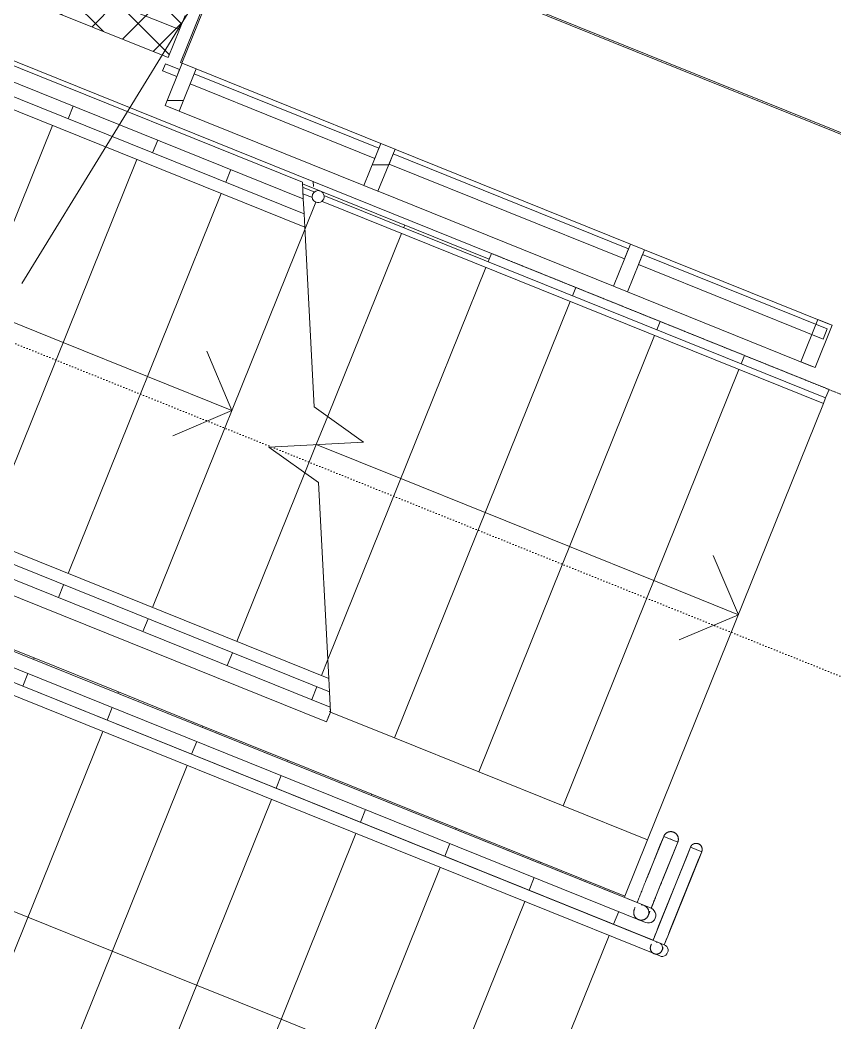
# Model space of a CAD drawing. Header units: millimetres. Extents: x -584918 to 2941280, y 3000189 to 4229862.
# Drawn here: x -464594 to -461908, y 3875491 to 3878796 of the extents above; entities that cross this region are included whole.
import ezdxf

# ---------------------------------------------------------------- set-up
doc = ezdxf.new("R2010")
doc.units = ezdxf.units.MM
doc.linetypes.add('ASVP_Линия разреза', pattern=[20, 0, -10, 0, -10])
doc.linetypes.add('ASVP_Штриховая_ш3 п1_5', pattern=[4.5, 3, -1.5])
for name, color, linetype, lineweight in [('Аннотация', 7, 'Continuous', 0), ('Витраж', 7, 'Continuous', 0), ('Лестницы', 7, 'Continuous', 0), ('Линии разделители', 7, 'ASVP_Штриховая_ш3 п1_5', 0), ('Обобщенные модели', 7, 'Continuous', 0), ('Ограждение', 7, 'Continuous', 0), ('Панели витража', 7, 'Continuous', 0), ('Разрезы', 7, 'Continuous', 0), ('Стены наружные', 7, 'Continuous', 0), ('Стены отделка', 7, 'Continuous', 0), ('Стены перегородки', 7, 'Continuous', 0), ('Стены штриховка', 7, 'Continuous', 0), ('Стрелки вверх', 7, 'Continuous', 0), ('экспертиза условные обозначения', 1, 'Continuous', 0)]:
    doc.layers.add(name, color=color, linetype=linetype, lineweight=lineweight)
pattern_1 = [(45, (-445536.98, 3844560.27), (-70.71068, 70.71068), []), (135, (-445536.98, 3844560.27), (-70.71068, -70.71068), [])]

# ---------------------------------------------------------------- blocks, each defined once
blk = doc.blocks.new('Тип верхнего поручня - Верхний поручень_Внутренний_-6848372-АР Этаж 02')
at = {"layer": 'Ограждение'}
for p, q in [((-16939.9, 31293.4), (-20357.8, 32670.8)), ((-20376.5, 32624.4), (-16958.6, 31247)), ((-16898.2, 31530.5), (-16909.6, 31502.2)), ((-16909.6, 31502.2), (-16948.9, 31404.8)), ((-16877.2, 31522), (-16872.9, 31520.3)), ((-16863.3, 31483.5), (-16851.9, 31511.8)), ((-16902.5, 31386.1), (-16863.3, 31483.5))]:
    blk.add_line(p, q, dxfattribs=at)
at = {"layer": 'Ограждение', "flags": 128}
for points in [[(-16986.3, 31312.1), (-16985.2, 31314.7), (-16984, 31317.6), (-16982.7, 31320.8), (-16981.4, 31324), (-16980.1, 31327.4), (-16978.6, 31330.9), (-16977.2, 31334.6), (-16975.7, 31338.3), (-16974.1, 31342.2), (-16972.5, 31346.1), (-16970.9, 31350.2), (-16969.2, 31354.3), (-16967.5, 31358.5), (-16965.8, 31362.8), (-16964.1, 31367.2), (-16962.3, 31371.6), (-16960.5, 31376), (-16958.7, 31380.6), (-16956.8, 31385.1), (-16955, 31389.7), (-16953.1, 31394.3), (-16951.2, 31398.9), (-16949.4, 31403.6), (-16948.9, 31404.8)], [(-16902.5, 31386.1), (-16904.4, 31381.5), (-16906.2, 31376.9), (-16908.1, 31372.2), (-16909.9, 31367.7), (-16911.8, 31363.1), (-16913.6, 31358.6), (-16915.4, 31354.1), (-16917.2, 31349.7), (-16919, 31345.3), (-16920.7, 31341), (-16922.4, 31336.7), (-16924.1, 31332.6), (-16925.7, 31328.5), (-16927.3, 31324.5), (-16928.9, 31320.7), (-16930.4, 31316.9), (-16931.9, 31313.2), (-16933.3, 31309.7), (-16934.7, 31306.2), (-16936, 31303), (-16937.3, 31299.8), (-16938.5, 31296.8), (-16939.7, 31293.9)], [(-16949.2, 31270.2), (-16949.6, 31269.3), (-16950, 31268.4), (-16950.5, 31267.5), (-16951, 31266.6), (-16951.5, 31265.8), (-16952.1, 31264.9), (-16952.7, 31264.1), (-16953.3, 31263.4), (-16954, 31262.6), (-16954.7, 31261.9), (-16955.4, 31261.2), (-16956.2, 31260.5), (-16956.9, 31259.9), (-16957.7, 31259.3), (-16958.5, 31258.7), (-16959.4, 31258.2), (-16960.3, 31257.7), (-16961.1, 31257.2), (-16962, 31256.8), (-16963, 31256.4), (-16963.9, 31256), (-16964.8, 31255.7), (-16965.8, 31255.4), (-16966.8, 31255.2), (-16967.7, 31255), (-16968.7, 31254.8), (-16969.7, 31254.7), (-16970.7, 31254.6), (-16971.7, 31254.5), (-16972.7, 31254.5), (-16973.7, 31254.6), (-16974.7, 31254.6), (-16975.7, 31254.7), (-16976.7, 31254.9), (-16977.7, 31255.1), (-16978.7, 31255.3), (-16979.6, 31255.6), (-16980.6, 31255.9), (-16981.5, 31256.2), (-16982.4, 31256.6), (-16983.3, 31257), (-16984.2, 31257.5), (-16985.1, 31258), (-16985.9, 31258.5), (-16986.8, 31259.1), (-16987.6, 31259.7), (-16988.4, 31260.3), (-16989.1, 31260.9), (-16989.9, 31261.6), (-16990.6, 31262.3), (-16991.2, 31263.1), (-16991.9, 31263.8), (-16992.5, 31264.6), (-16993.1, 31265.4), (-16993.6, 31266.3), (-16994.1, 31267.1), (-16994.6, 31268), (-16995, 31268.9), (-16995.5, 31269.8), (-16995.8, 31270.8), (-16996.2, 31271.7), (-16996.4, 31272.7), (-16996.7, 31273.6), (-16996.9, 31274.6), (-16997.1, 31275.6), (-16997.2, 31276.6), (-16997.3, 31277.6), (-16997.4, 31278.6), (-16997.4, 31279.6), (-16997.4, 31280.6), (-16997.3, 31281.6), (-16997.2, 31282.6), (-16997.1, 31283.5), (-16996.9, 31284.5), (-16996.7, 31285.5), (-16996.4, 31286.5), (-16996.1, 31287.4), (-16995.8, 31288.4), (-16995.6, 31288.9)], [(-16995.6, 31288.9), (-16995.6, 31289), (-16995.4, 31289.2), (-16995.3, 31289.7), (-16995, 31290.4), (-16994.7, 31291.2), (-16994.3, 31292.2), (-16993.8, 31293.4), (-16993.2, 31294.8), (-16992.6, 31296.3)], [(-16939.9, 31293.4), (-16934.2, 31290.2), (-16929.5, 31285.6), (-16926.2, 31280), (-16924.5, 31273.7), (-16924.4, 31267.2), (-16926, 31260.8), (-16929.2, 31255.2), (-16933.8, 31250.5), (-16939.4, 31247.2), (-16945.7, 31245.4), (-16952.2, 31245.4), (-16958.6, 31247)], [(-16943.7, 31283.9), (-16944.6, 31281.8), (-16945.3, 31279.8), (-16946, 31278.1), (-16946.7, 31276.5), (-16947.3, 31275.1), (-16947.8, 31273.8), (-16948.2, 31272.7), (-16948.5, 31271.9), (-16948.8, 31271.2), (-16949, 31270.7), (-16949.2, 31270.3), (-16949.2, 31270.2), (-16949.2, 31270.2)]]:
    blk.add_lwpolyline(points, dxfattribs=at)
at = {"layer": 'Ограждение'}
for start, end in [(338.0513, 90.7103), (74.6937, 78.0513), (58.0513, 61.4073), (293.0513, 338.0513), (14.7001, 18.0513)]:
    blk.add_arc((-16972.4, 31279.5), 25, start, end, dxfattribs=at)
blk = doc.blocks.new('Тип верхнего поручня - D50-2949473-АР Этаж 02')
at = {"layer": 'Ограждение', "flags": 128}
for points in [[(0, 25), (1, 25), (2, 24.9), (3, 24.8), (4, 24.7), (5, 24.5), (5.9, 24.3), (6.9, 24), (7.9, 23.7), (8.8, 23.4), (9.7, 23), (10.6, 22.6), (11.5, 22.2), (12.4, 21.7), (13.3, 21.2), (14.1, 20.6), (14.9, 20.1), (15.7, 19.4), (16.5, 18.8), (17.2, 18.1), (17.9, 17.4), (18.6, 16.7), (19.3, 15.9), (19.9, 15.1), (20.5, 14.3), (21, 13.5), (21.6, 12.7), (22, 11.8), (22.5, 10.9), (22.9, 10), (23.3, 9.1), (23.6, 8.1), (24, 7.2), (24.2, 6.2), (24.4, 5.2), (24.6, 4.2), (24.8, 3.3), (24.9, 2.3), (25, 1.3), (25, 0.3), (25, 0)], [(25, 0), (25, -1), (24.9, -2), (24.8, -3), (24.7, -4), (24.5, -5), (24.3, -5.9), (24, -6.9), (23.7, -7.9), (23.4, -8.8), (23, -9.7), (22.6, -10.6), (22.2, -11.5), (21.7, -12.4), (21.2, -13.3), (20.6, -14.1), (20.1, -14.9), (19.4, -15.7), (18.8, -16.5), (18.1, -17.2), (17.4, -17.9), (16.7, -18.6), (15.9, -19.3), (15.1, -19.9), (14.3, -20.5), (13.5, -21), (12.7, -21.6), (11.8, -22), (10.9, -22.5), (10, -22.9), (9.1, -23.3), (8.1, -23.6), (7.2, -24), (6.2, -24.2), (5.2, -24.4), (4.2, -24.6), (3.3, -24.8), (2.3, -24.9), (1.3, -25), (0.3, -25), (0, -25)]]:
    blk.add_lwpolyline(points, dxfattribs=at)
blk = doc.blocks.new('Тип верхнего поручня - Верхний поручень_Внутренний_-V18-АР Этаж 02')
at = {"layer": 'Ограждение'}
for p, q in [((-16986.3, 31312.1), (-20347.5, 32666.6)), ((-16958.6, 31247), (-20366.2, 32620.2)), ((-16898.2, 31530.5), (-16958.2, 31381.6)), ((-16851.9, 31511.8), (-16898.2, 31530.5)), ((-16851.9, 31511.8), (-16911.8, 31362.9)), ((-16911.8, 31362.9), (-16940.2, 31292.5))]:
    blk.add_line(p, q, dxfattribs=at)
blk = doc.blocks.new('Тип перил - Перила_Внутренний_-6848386-АР Этаж 02')
at = {"layer": 'Ограждение'}
for p, q in [((-16896.5, 31173.5), (-20401.1, 32585.8)), ((-20416, 32548.7), (-16911.5, 31136.4)), ((-16821.5, 31466.7), (-16915, 31234.8)), ((-16810.1, 31495), (-16821.5, 31466.7)), ((-16793.7, 31488.4), (-16789.4, 31486.6)), ((-16784.4, 31451.7), (-16773, 31480)), ((-16877.9, 31219.9), (-16784.4, 31451.7))]:
    blk.add_line(p, q, dxfattribs=at)
at = {"layer": 'Ограждение', "flags": 128}
for points in [[(-16933.2, 31189.6), (-16932.4, 31191.5), (-16931.6, 31193.4), (-16930.8, 31195.5), (-16930, 31197.6), (-16929.1, 31199.7), (-16928.2, 31201.9), (-16927.3, 31204.2), (-16926.4, 31206.5), (-16925.4, 31208.9), (-16924.4, 31211.3), (-16923.5, 31213.7), (-16922.5, 31216.2), (-16921.5, 31218.7), (-16920.4, 31221.2), (-16919.4, 31223.8), (-16918.4, 31226.3), (-16917.3, 31228.9), (-16916.3, 31231.5), (-16915.2, 31234.1), (-16915, 31234.8)], [(-16877.9, 31219.9), (-16878.9, 31217.3), (-16879.9, 31214.7), (-16881, 31212.1), (-16882, 31209.5), (-16883.1, 31207), (-16884.1, 31204.4), (-16885.1, 31201.9), (-16886.1, 31199.4), (-16887.1, 31197), (-16888, 31194.6), (-16889, 31192.2), (-16889.9, 31189.9), (-16890.9, 31187.6), (-16891.8, 31185.4), (-16892.6, 31183.2), (-16893.5, 31181.1), (-16894.3, 31179), (-16895.1, 31177), (-16895.9, 31175.1), (-16896.5, 31173.5)], [(-16904, 31154.9), (-16904.3, 31154.2), (-16904.7, 31153.5), (-16905.1, 31152.8), (-16905.5, 31152.1), (-16905.9, 31151.4), (-16906.3, 31150.7), (-16906.8, 31150.1), (-16907.3, 31149.5), (-16907.8, 31148.9), (-16908.4, 31148.3), (-16909, 31147.7), (-16909.6, 31147.2), (-16910.2, 31146.7), (-16910.8, 31146.2), (-16911.5, 31145.8), (-16912.2, 31145.3), (-16912.8, 31144.9), (-16913.6, 31144.6), (-16914.3, 31144.2), (-16915, 31143.9), (-16915.8, 31143.6), (-16916.5, 31143.3), (-16917.3, 31143.1), (-16918.1, 31142.9), (-16918.8, 31142.8), (-16919.6, 31142.6), (-16920.4, 31142.5), (-16921.2, 31142.5), (-16922, 31142.4), (-16922.8, 31142.4), (-16923.6, 31142.4), (-16924.4, 31142.5), (-16925.2, 31142.6), (-16926, 31142.7), (-16926.8, 31142.9), (-16927.6, 31143), (-16928.3, 31143.3), (-16929.1, 31143.5), (-16929.8, 31143.8), (-16930.6, 31144.1), (-16931.3, 31144.4), (-16932, 31144.8), (-16932.7, 31145.2), (-16933.4, 31145.6), (-16934.1, 31146), (-16934.7, 31146.5), (-16935.3, 31147), (-16935.9, 31147.5), (-16936.5, 31148.1), (-16937.1, 31148.7), (-16937.6, 31149.2), (-16938.1, 31149.9), (-16938.6, 31150.5), (-16939.1, 31151.1), (-16939.5, 31151.8), (-16939.9, 31152.5), (-16940.3, 31153.2), (-16940.7, 31153.9), (-16941, 31154.6), (-16941.3, 31155.4), (-16941.6, 31156.1), (-16941.8, 31156.9), (-16942, 31157.7), (-16942.2, 31158.5), (-16942.3, 31159.3), (-16942.4, 31160), (-16942.5, 31160.8), (-16942.6, 31161.6), (-16942.6, 31162.4), (-16942.6, 31163.2), (-16942.5, 31164), (-16942.4, 31164.8), (-16942.3, 31165.6), (-16942.2, 31166.4), (-16942, 31167.2), (-16941.8, 31168), (-16941.5, 31168.7), (-16941.3, 31169.5), (-16941.1, 31169.9)], [(-16941.1, 31169.9), (-16941.1, 31169.9), (-16941, 31170.1), (-16940.9, 31170.4), (-16940.8, 31170.7), (-16940.6, 31171.2), (-16940.4, 31171.7), (-16940.1, 31172.4), (-16939.8, 31173.2), (-16939.4, 31174), (-16939.1, 31175)], [(-16896.5, 31173.5), (-16892, 31170.9), (-16888.3, 31167.3), (-16885.6, 31162.8), (-16884.2, 31157.7), (-16884.2, 31152.5), (-16885.5, 31147.5), (-16888, 31142.9), (-16891.7, 31139.2), (-16896.2, 31136.5), (-16901.2, 31135.1), (-16906.4, 31135.1), (-16911.5, 31136.4)], [(-16900.4, 31163.9), (-16900.9, 31162.6), (-16901.4, 31161.4), (-16901.8, 31160.3), (-16902.2, 31159.3), (-16902.6, 31158.5), (-16902.9, 31157.7), (-16903.2, 31157), (-16903.4, 31156.4), (-16903.6, 31155.9), (-16903.8, 31155.5), (-16903.9, 31155.2), (-16904, 31155), (-16904, 31154.9), (-16904, 31154.9)]]:
    blk.add_lwpolyline(points, dxfattribs=at)
at = {"layer": 'Ограждение'}
for start, end in [(338.0513, 90.7103), (293.0513, 338.0513)]:
    blk.add_arc((-16922.6, 31162.4), 20, start, end, dxfattribs=at)
blk = doc.blocks.new('Тип перил - D40-138916-АР Этаж 02')
at = {"layer": 'Ограждение', "flags": 128}
for points in [[(0, 20), (0.8, 20), (1.6, 19.9), (2.4, 19.9), (3.2, 19.7), (4, 19.6), (4.8, 19.4), (5.5, 19.2), (6.3, 19), (7, 18.7), (7.8, 18.4), (8.5, 18.1), (9.2, 17.7), (9.9, 17.4), (10.6, 16.9), (11.3, 16.5), (11.9, 16), (12.6, 15.6), (13.2, 15), (13.8, 14.5), (14.3, 13.9), (14.9, 13.3), (15.4, 12.7), (15.9, 12.1), (16.4, 11.5), (16.8, 10.8), (17.2, 10.1), (17.6, 9.4), (18, 8.7), (18.3, 8), (18.6, 7.2), (18.9, 6.5), (19.2, 5.7), (19.4, 5), (19.6, 4.2), (19.7, 3.4), (19.8, 2.6), (19.9, 1.8), (20, 1), (20, 0.2), (20, 0)], [(20, 0), (20, -0.8), (19.9, -1.6), (19.9, -2.4), (19.7, -3.2), (19.6, -4), (19.4, -4.8), (19.2, -5.5), (19, -6.3), (18.7, -7), (18.4, -7.8), (18.1, -8.5), (17.7, -9.2), (17.4, -9.9), (16.9, -10.6), (16.5, -11.3), (16, -11.9), (15.6, -12.6), (15, -13.2), (14.5, -13.8), (13.9, -14.3), (13.3, -14.9), (12.7, -15.4), (12.1, -15.9), (11.5, -16.4), (10.8, -16.8), (10.1, -17.2), (9.4, -17.6), (8.7, -18), (8, -18.3), (7.2, -18.6), (6.5, -18.9), (5.7, -19.2), (5, -19.4), (4.2, -19.6), (3.4, -19.7), (2.6, -19.8), (1.8, -19.9), (1, -20), (0.2, -20), (0, -20)]]:
    blk.add_lwpolyline(points, dxfattribs=at)
blk = doc.blocks.new('Тип перил - Перила_Внутренний_-V19-АР Этаж 02')
at = {"layer": 'Ограждение'}
for p, q in [((-16933.6, 31188.4), (-20392.8, 32582.4)), ((-16911.5, 31136.4), (-20407.7, 32545.3)), ((-16810.1, 31495), (-16922.4, 31216.3)), ((-16773, 31480), (-16885.3, 31201.3)), ((-16773, 31480), (-16810.1, 31495)), ((-16922.4, 31216.3), (-16933.6, 31188.4)), ((-16885.3, 31201.3), (-16896.9, 31172.6))]:
    blk.add_line(p, q, dxfattribs=at)
blk = doc.blocks.new('Тип перил - Перила_Внутренний_-6848400-АР Этаж 02')
at = {"layer": 'Ограждение', "flags": 128}
for points in [[(-16933.2, 31189.6), (-16932.4, 31191.5), (-16931.6, 31193.4), (-16930.8, 31195.5), (-16930, 31197.6), (-16929.1, 31199.7), (-16928.2, 31201.9), (-16927.3, 31204.2), (-16926.4, 31206.5), (-16925.4, 31208.9), (-16924.4, 31211.3), (-16923.5, 31213.7), (-16922.5, 31216.2)], [(-16888, 31194.6), (-16889, 31192.2), (-16889.9, 31189.9), (-16890.9, 31187.6), (-16891.8, 31185.4)]]:
    blk.add_lwpolyline(points, dxfattribs=at)
blk = doc.blocks.new('Тип перил - Перила_Внутренний_-V20-АР Этаж 02')
at = {"layer": 'Ограждение'}
for p, q in [((-16922.4, 31216.3), (-16933.6, 31188.4)), ((-16888, 31194.7), (-16892.3, 31184.1))]:
    blk.add_line(p, q, dxfattribs=at)
blk = doc.blocks.new('Ограждение - Ограждение-6850438-АР Этаж 02')
at = {"layer": 'Ограждение'}
for p, q in [((-18048.8, 33653.9), (-18088.8, 33670.1)), ((-18056.3, 33635.4), (-18087.7, 33648.1)), ((-16372, 32956.7), (-18026.8, 33623.5)), ((-16364.5, 32975.2), (-18019.4, 33642.1)), ((-16364.5, 32975.2), (-16372, 32956.7))]:
    blk.add_line(p, q, dxfattribs=at)
blk = doc.blocks.new('Ограждение - 40-6241022-АР Этаж 02')
at = {"layer": 'Ограждение', "lineweight": 18}
for start, end in [(360, 180), (180, 360)]:
    blk.add_arc((0, 0), 20, start, end, dxfattribs=at)
blk = doc.blocks.new('Ограждение - Ограждение-6852665-АР Этаж 02')
at = {"rotation": 248.0513009164575}
blk.add_blockref('Ограждение - 40-6241022-АР Этаж 02', (-18037.8, 33638.7), dxfattribs=at)
blk = doc.blocks.new('Тип верхнего поручня - Верхний поручень_Внутренний_-V22-АР Этаж 02')
at = {"layer": 'Ограждение'}
for p, q in [((-20284.7, 34565.8), (-20301.5, 34524)), ((-20278.3, 34563.2), (-20295.1, 34521.4)), ((-20278.3, 34563.2), (-20295.1, 34521.4)), ((-20242.6, 34548.8), (-20247.8, 34535.8)), ((-20242.6, 34548.8), (-20247.8, 34535.8)), ((-20301.5, 34524), (-20295.1, 34521.4)), ((-20295.1, 34521.4), (-20259.4, 34507.1)), ((-20251.5, 34526.7), (-20259.4, 34507.1)), ((-20251.5, 34526.7), (-20259.4, 34507.1)), ((-20259.4, 34507.1), (-20253.6, 34504.7)), ((-20253.6, 34504.7), (-18086.8, 33631.5)), ((-19883.5, 34409.5), (-18089.7, 33686.6)), ((-18086.8, 33631.5), (-18089.7, 33686.6))]:
    blk.add_line(p, q, dxfattribs=at)
blk = doc.blocks.new('Тип перил - Перила_Внутренний_-V24-АР Этаж 02')
at = {"layer": 'Ограждение'}
for p, q in [((-20318.3, 34482.3), (-20333.3, 34445.2)), ((-20318.3, 34482.3), (-20301, 34475.3)), ((-20301, 34475.3), (-20315.9, 34438.2)), ((-20301, 34475.3), (-20315.9, 34438.2)), ((-20301, 34475.3), (-20283.1, 34468.1)), ((-20333.3, 34445.2), (-20315.9, 34438.2)), ((-20315.9, 34438.2), (-20298.1, 34431)), ((-20291.8, 34446.5), (-20298.1, 34431)), ((-20291.8, 34446.5), (-20298.1, 34431)), ((-20283.1, 34468.1), (-20289.9, 34451.2)), ((-20283.1, 34468.1), (-20289.9, 34451.2)), ((-20283.1, 34468.1), (-20280.2, 34466.9)), ((-20280.2, 34466.9), (-18084.2, 33582)), ((-20298.1, 34431), (-20295.2, 34429.8)), ((-20295.2, 34429.8), (-18081.8, 33537.9)), ((-18081.8, 33537.9), (-18084.2, 33582))]:
    blk.add_line(p, q, dxfattribs=at)
blk = doc.blocks.new('Ограждение - Ограждение-6853396-АР Этаж 02')
at = {"layer": 'Ограждение'}
for p, q in [((-18004.1, 31921.7), (-17996.6, 31940.2)), ((-18004.1, 31921.7), (-17996.6, 31940.2)), ((-18001.2, 31942.1), (-17996.6, 31940.2)), ((-18006.1, 31922.5), (-18004.1, 31921.7))]:
    blk.add_line(p, q, dxfattribs=at)
blk = doc.blocks.new('Тип верхнего поручня - Верхний поручень_Внутренний_-V26-АР Этаж 02')
at = {"layer": 'Ограждение'}
for p, q in [((-20585, 32999.5), (-20603.7, 32953.1)), ((-20585, 32999.5), (-20603.7, 32953.1)), ((-20591.4, 33002.1), (-20600.4, 32979.6)), ((-20591.4, 33002.1), (-20585, 32999.5)), ((-20585, 32999.5), (-20549.3, 32985.1)), ((-20549.3, 32985.1), (-20556.4, 32967.5)), ((-20549.3, 32985.1), (-20556.4, 32967.5)), ((-20549.3, 32985.1), (-20543.5, 32982.8)), ((-20600.7, 32978.9), (-20610.1, 32955.7)), ((-20610.1, 32955.7), (-20603.7, 32953.1)), ((-20603.7, 32953.1), (-20568, 32938.7)), ((-20560.1, 32958.4), (-20568, 32938.7)), ((-20560.1, 32958.4), (-20568, 32938.7)), ((-20556.6, 32967), (-20557.2, 32965.4)), ((-20556.6, 32967), (-20557.2, 32965.4)), ((-20543.5, 32982.8), (-17997.5, 31956.8)), ((-20568, 32938.7), (-20562.2, 32936.4)), ((-20562.2, 32936.4), (-18009.7, 31907.8)), ((-18009.7, 31907.8), (-17996.6, 31940.2)), ((-17996.6, 31940.2), (-17997.5, 31956.8))]:
    blk.add_line(p, q, dxfattribs=at)
blk = doc.blocks.new('Тип перил - Перила_Внутренний_-V27-АР Этаж 02')
at = {"layer": 'Ограждение'}
for p, q in [((-20559.6, 33080.9), (-20574.6, 33043.8)), ((-20559.6, 33080.9), (-20542.3, 33073.9)), ((-20542.3, 33073.9), (-20557.2, 33036.8)), ((-20542.3, 33073.9), (-20557.2, 33036.8)), ((-20542.3, 33073.9), (-20524.4, 33066.7)), ((-20524.4, 33066.7), (-20530.8, 33050.8)), ((-20524.4, 33066.7), (-20530.8, 33050.8)), ((-20524.4, 33066.7), (-20521.5, 33065.6)), ((-20521.5, 33065.6), (-18002.5, 32050.4)), ((-20574.6, 33043.8), (-20557.2, 33036.8)), ((-20557.2, 33036.8), (-20539.4, 33029.6)), ((-20533.1, 33045.2), (-20539.4, 33029.6)), ((-20533.1, 33045.2), (-20539.4, 33029.6)), ((-20539.4, 33029.6), (-20536.5, 33028.5)), ((-20536.5, 33028.5), (-18000.2, 32006.4)), ((-18000.2, 32006.4), (-18002.5, 32050.4))]:
    blk.add_line(p, q, dxfattribs=at)
blk = doc.blocks.new('Откос с зашивкой _верх_низ_ - Откос-7923133-АР Этаж 02')
at = {"layer": 'Обобщенные модели'}
for p, q in [((-1180, 300), (-1180, -300)), ((-1175, 300), (-1180, 300)), ((-1175, -300), (-1175, 300)), ((1180, 300), (1175, 300)), ((1175, 300), (1175, -300)), ((1180, -300), (1180, 300)), ((-1220, 55), (-1255, 55)), ((-1255, 55), (-1255, 50)), ((-1255, 50), (-1225, 50)), ((-1225, 50), (-1225, -300)), ((-1220, -295), (-1220, 55)), ((-1220, 55), (-1180, 55)), ((1180, 55), (1220, 55)), ((1255, 55), (1220, 55)), ((1220, 55), (1220, -295)), ((1225, -300), (1225, 50)), ((1225, 50), (1255, 50)), ((1255, 50), (1255, 55)), ((-1175, -295), (-1220, -295)), ((-1175, -300), (-1175, -295)), ((1175, -295), (-1175, -295)), ((1220, -295), (1175, -295)), ((1175, -295), (1175, -300)), ((-1225, -300), (-1175, -300)), ((-1180, -300), (-1175, -300)), ((-1175, -300), (1175, -300)), ((1175, -300), (-1175, -300)), ((1175, -300), (1180, -300)), ((1175, -300), (1225, -300))]:
    blk.add_line(p, q, dxfattribs=at)
blk = doc.blocks.new('Системная панель - Cтеклопакет Двухкамерный_36 мм-V95-АР Этаж 02')
at = {"layer": 'Панели витража', "lineweight": 18}
for p, q in [((418.3, 18), (-418.3, 18)), ((-418.3, 18), (-418.3, -18)), ((418.3, -18), (418.3, 18)), ((-418.3, -18), (418.3, -18))]:
    blk.add_line(p, q, dxfattribs=at)
blk = doc.blocks.new('Прямоугольный импост - 50х150_RAL 3009-6573670-АР Этаж 02')
at = {"layer": 'Витраж'}
for p, q in [((273.9, 31693.2), (1050, 31380.5)), ((993.9, 31241.4), (217.9, 31554.1))]:
    blk.add_line(p, q, dxfattribs=at)
blk = doc.blocks.new('Прямоугольный импост - 50х150_RAL 3009-V96-АР Этаж 02')
at = {"layer": 'Витраж', "lineweight": 18}
for p, q in [((-25, 35), (25, 35)), ((-25, -115), (-25, 35)), ((25, 35), (25, -115)), ((25, -115), (-25, -115))]:
    blk.add_line(p, q, dxfattribs=at)
blk = doc.blocks.new('Системная панель - Cтеклопакет Двухкамерный_36 мм-V97-АР Этаж 02')
at = {"layer": 'Панели витража', "lineweight": 18}
for p, q in [((328.3, 18), (-328.3, 18)), ((-328.3, 18), (-328.3, -18)), ((328.3, -18), (328.3, 18)), ((-328.3, -18), (328.3, -18))]:
    blk.add_line(p, q, dxfattribs=at)
blk = doc.blocks.new('Прямоугольный импост - 50х150_RAL 3009-V98-АР Этаж 02')
at = {"layer": 'Витраж'}
h = blk.add_hatch(dxfattribs=at)
h.set_pattern_fill('FP_18', color=256, style=0, pattern_type=2)
h.set_pattern_definition([(158.051, (-29192.1, -24663.5), (-284.821, -706.768), []), (158.051, (-29156.4, -24574.9), (-284.821, -706.768), []), (158.051, (-29120.9, -24486.8), (-284.821, -706.768), []), (158.051, (-29014.4, -24222.44), (-284.821, -706.768), [])])
h.paths.add_polyline_path([(-25, -115), (-25, 35), (25, 35), (25, -115), (-12.4, -115)])
at = {"layer": 'Витраж', "lineweight": 18}
for p, q in [((-25, 35), (25, 35)), ((-25, -115), (-25, 35)), ((25, 35), (25, -115)), ((25, -115), (-25, -115))]:
    blk.add_line(p, q, dxfattribs=at)
blk = doc.blocks.new('Прямоугольный импост - 50х150_RAL 3009-7836373-АР Этаж 02')
at = {"layer": 'Витраж'}
for p, q in [((-381.5, 31957.4), (227.6, 31711.9)), ((171.5, 31572.8), (-437.6, 31818.2))]:
    blk.add_line(p, q, dxfattribs=at)
blk = doc.blocks.new('Системная панель - Глухая панель_25 мм-V101-АР Этаж 02')
at = {"layer": 'Панели витража'}
h = blk.add_hatch(dxfattribs=at)
h.set_pattern_fill('FP_19', color=256, style=0, pattern_type=2)
h.set_pattern_definition([(336.949, (-29948.78, 24663.47), (58.73255, 138.0235), [])])
h.paths.add_polyline_path([(-25, 12.5), (-24.4, -12.5), (25, -12.5), (25, 12.5), (16.3, 12.5)])
at = {"layer": 'Панели витража', "lineweight": 18}
for p, q in [((25, 12.5), (-25, 12.5)), ((-25, 12.5), (-25, -12.5)), ((25, -12.5), (25, 12.5)), ((-25, -12.5), (25, -12.5))]:
    blk.add_line(p, q, dxfattribs=at)
blk = doc.blocks.new('Прямоугольный импост - 50х150_RAL 3009-V102-АР Этаж 02')
at = {"layer": 'Витраж'}
h = blk.add_hatch(dxfattribs=at)
h.set_pattern_fill('FP_20', color=256, style=0, pattern_type=2)
h.set_pattern_definition([(158.051, (-29898.8, -24663.5), (-284.821, -706.768), []), (158.051, (-29863.1, -24574.9), (-284.821, -706.768), []), (158.051, (-29827.6, -24486.8), (-284.821, -706.768), []), (158.051, (-29721.05, -24222.44), (-284.821, -706.768), [])])
h.paths.add_polyline_path([(-25, -115), (-25, 35), (25, 35), (25, -115), (-24, -115)])
at = {"layer": 'Витраж', "lineweight": 18}
for p, q in [((-25, 35), (25, 35)), ((-25, -115), (-25, 35)), ((25, 35), (25, -115)), ((25, -115), (-25, -115))]:
    blk.add_line(p, q, dxfattribs=at)
blk = doc.blocks.new('Прямоугольный импост - 50х150_RAL 3009-V103-АР Этаж 02')
at = {"layer": 'Витраж', "lineweight": 18}
for p, q in [((-25, 35), (25, 35)), ((-25, -115), (-25, 35)), ((25, 35), (25, -115)), ((25, -115), (-25, -115))]:
    blk.add_line(p, q, dxfattribs=at)

msp = doc.modelspace()

# ---------------------------------------------------------------- hatches: boundary and pattern name
at = {"layer": 'Стены наружные'}
h = msp.add_hatch(dxfattribs=at)
h.set_pattern_fill('FP_36', color=256, style=0, pattern_type=2)
h.set_pattern_definition(pattern_1)
h.paths.add_polyline_path([(-457947.521, 3876297.876), (-457928.832, 3876344.252), (-458670.847, 3876643.273), (-458689.536, 3876596.897), (-457961.71, 3876303.594)])
h.paths.add_polyline_path([(-459802.559, 3877045.428), (-459783.87, 3877091.804), (-461778.035, 3877895.423), (-461796.724, 3877849.047), (-459839.936, 3877060.491)])
h.paths.add_polyline_path([(-464069.146, 3878764.799), (-464050.457, 3878811.175), (-466090.998, 3879633.483), (-466109.687, 3879587.107), (-464070.783, 3878765.459)])
h.paths.add_polyline_path([(-467779.221, 3880259.904), (-467760.532, 3880306.28), (-468502.547, 3880605.301), (-468521.236, 3880558.925), (-467793.422, 3880265.627)])
h = msp.add_hatch(dxfattribs=at)
h.set_pattern_fill('FP_36', color=256, style=0, pattern_type=2)
h.set_pattern_definition(pattern_1)
h.paths.add_polyline_path([(-457984.898, 3876205.124), (-457947.521, 3876297.876), (-458689.536, 3876596.897), (-458726.914, 3876504.145), (-458007.325, 3876214.162)])
h.paths.add_polyline_path([(-459839.936, 3876952.677), (-459802.559, 3877045.428), (-461796.724, 3877849.047), (-461834.102, 3877756.296), (-459862.363, 3876961.714)])
h.paths.add_polyline_path([(-464106.523, 3878672.047), (-464069.146, 3878764.799), (-466109.687, 3879587.107), (-466147.065, 3879494.355), (-464336.685, 3878764.799)])
h.paths.add_polyline_path([(-467816.599, 3880167.152), (-467779.221, 3880259.904), (-468428.484, 3880521.548), (-468465.862, 3880428.796), (-467820.034, 3880168.537)])
at = {"layer": 'экспертиза условные обозначения', "lineweight": -3}
h = msp.add_hatch(dxfattribs=at)
h.set_pattern_fill('GRASS', color=3, scale=24)
h.set_pattern_definition([(90, (-445940.84, 3599179.46), (-431.0523, 431.0523), [114.3, -747.8046]), (45, (-445940.84, 3599179.46), (-431.0523, 431.0523), [114.3, -495.3]), (135, (-445940.84, 3599179.46), (-431.0523, -431.0523), [114.3, -495.3])])
edge = h.paths.add_edge_path()
edge.add_line((-466856.082, 3870109.598), (-466856.082, 3872005.408))
edge.add_arc((-465746.325, 3871990.957), 1109.851, 68.797376, 179.253925, ccw=False)
edge.add_line((-465344.928, 3873025.679), (-464228.969, 3872575.964))
edge.add_line((-464228.969, 3872575.964), (-463518.795, 3874338.25))
edge.add_line((-463518.795, 3874338.25), (-469634.777, 3876808.29))
edge.add_line((-469634.777, 3876808.29), (-469656.082, 3870109.598))
edge.add_line((-469656.082, 3870109.598), (-466856.082, 3870109.598))

# ---------------------------------------------------------------- linework, layer by layer
at = {"layer": 'Аннотация'}
msp.add_line((-464588.586, 3877927.176), (-462557.081, 3881232.394), dxfattribs=at)
at = {"layer": 'Лестницы'}
for p, q in [((-464418.903, 3878512.223), (-464435.723, 3878470.485)), ((-464418.903, 3878512.223), (-464435.723, 3878470.485)), ((-464487.775, 3878448.335), (-464992.373, 3877196.185)), ((-464487.775, 3878448.335), (-464992.373, 3877196.185)), ((-464140.648, 3878400.091), (-464157.467, 3878358.352)), ((-464140.648, 3878400.091), (-464157.467, 3878358.352)), ((-464209.519, 3878336.203), (-464714.117, 3877084.052)), ((-464209.519, 3878336.203), (-464714.117, 3877084.052)), ((-463899.493, 3878302.909), (-463916.313, 3878261.17)), ((-463899.493, 3878302.909), (-463916.313, 3878261.17)), ((-463626.711, 3878246.889), (-463627.592, 3878263.416)), ((-463931.264, 3878224.07), (-464435.862, 3876971.919)), ((-463931.264, 3878224.07), (-464435.862, 3876971.919)), ((-463658.233, 3878157.168), (-463660.876, 3878206.75)), ((-463619.368, 3878195.413), (-463655.493, 3878105.771)), ((-463619.368, 3878195.413), (-463655.493, 3878105.771)), ((-463326.161, 3878120.381), (-463329.899, 3878111.106)), ((-463326.161, 3878120.381), (-463329.899, 3878111.106)), ((-463655.493, 3878105.771), (-464157.606, 3876859.786)), ((-463655.493, 3878105.771), (-464157.606, 3876859.786)), ((-463624.361, 3877521.739), (-463655.883, 3878113.095)), ((-463337.375, 3878092.556), (-463580.161, 3877490.086)), ((-463337.375, 3878092.556), (-463580.161, 3877490.086)), ((-463040.43, 3878026.799), (-462762.175, 3877914.666)), ((-463047.906, 3878008.248), (-463051.643, 3877998.973)), ((-463047.906, 3878008.248), (-463051.643, 3877998.973)), ((-463059.119, 3877980.423), (-463579.921, 3876688.062)), ((-463059.119, 3877980.423), (-463579.921, 3876688.062)), ((-462762.175, 3877914.666), (-462773.388, 3877886.84)), ((-462762.175, 3877914.666), (-462773.388, 3877886.84)), ((-462762.175, 3877914.666), (-462483.919, 3877802.533)), ((-462780.863, 3877868.29), (-463360.217, 3876430.636)), ((-462780.863, 3877868.29), (-463360.217, 3876430.636)), ((-462483.919, 3877802.533), (-462495.132, 3877774.707)), ((-462483.919, 3877802.533), (-462495.132, 3877774.707)), ((-462483.919, 3877802.533), (-462205.663, 3877690.4)), ((-462502.608, 3877756.157), (-463081.961, 3876318.503)), ((-462502.608, 3877756.157), (-463081.961, 3876318.503)), ((-462205.663, 3877690.4), (-462216.876, 3877662.575)), ((-462205.663, 3877690.4), (-462216.876, 3877662.575)), ((-462205.663, 3877690.4), (-461927.407, 3877578.267)), ((-462224.352, 3877644.024), (-462803.705, 3876206.37)), ((-462224.352, 3877644.024), (-462803.705, 3876206.37)), ((-461927.407, 3877578.267), (-461938.621, 3877550.442)), ((-461927.407, 3877578.267), (-461938.621, 3877550.442)), ((-461946.096, 3877531.891), (-462525.45, 3876094.237)), ((-461946.096, 3877531.891), (-462525.45, 3876094.237)), ((-463461.678, 3877405.234), (-463624.361, 3877521.739)), ((-463580.161, 3877490.086), (-463617.707, 3877396.917)), ((-463580.161, 3877490.086), (-463617.707, 3877396.917)), ((-463773.735, 3877388.599), (-463461.678, 3877405.234)), ((-463617.707, 3877396.917), (-463655.253, 3877303.747)), ((-463617.707, 3877396.917), (-463655.253, 3877303.747)), ((-463611.053, 3877272.094), (-463773.735, 3877388.599)), ((-463655.253, 3877303.747), (-463879.35, 3876747.653)), ((-463655.253, 3877303.747), (-463879.35, 3876747.653)), ((-463576.594, 3876625.647), (-463611.053, 3877272.094)), ((-464450.813, 3876934.818), (-464467.633, 3876893.08)), ((-464450.813, 3876934.818), (-464467.633, 3876893.08)), ((-464547.994, 3876693.663), (-464826.25, 3876805.796)), ((-464172.557, 3876822.685), (-464189.377, 3876780.947)), ((-464172.557, 3876822.685), (-464189.377, 3876780.947)), ((-463894.301, 3876710.553), (-463911.121, 3876668.814)), ((-463894.301, 3876710.553), (-463911.121, 3876668.814)), ((-464549.863, 3876689.026), (-464547.994, 3876693.663)), ((-464549.863, 3876689.026), (-464547.994, 3876693.663)), ((-464269.739, 3876581.531), (-464547.994, 3876693.663)), ((-463579.921, 3876688.062), (-463601.095, 3876635.52)), ((-463579.921, 3876688.062), (-463601.095, 3876635.52)), ((-464585.372, 3876600.912), (-464568.552, 3876642.65)), ((-464585.372, 3876600.912), (-464568.552, 3876642.65)), ((-464271.608, 3876576.893), (-464269.739, 3876581.531)), ((-464271.608, 3876576.893), (-464269.739, 3876581.531)), ((-463991.483, 3876469.398), (-464269.739, 3876581.531)), ((-463616.046, 3876598.42), (-463632.866, 3876556.681)), ((-463616.046, 3876598.42), (-463632.866, 3876556.681)), ((-463570.721, 3876515.466), (-463574.245, 3876581.574)), ((-464307.116, 3876488.779), (-464290.296, 3876530.517)), ((-464307.116, 3876488.779), (-464290.296, 3876530.517)), ((-463570.721, 3876515.466), (-463360.217, 3876430.636)), ((-463993.352, 3876464.76), (-463991.483, 3876469.398)), ((-463993.352, 3876464.76), (-463991.483, 3876469.398)), ((-463713.227, 3876357.265), (-463991.483, 3876469.398)), ((-464826.665, 3875199.527), (-464322.067, 3876451.678)), ((-464826.665, 3875199.527), (-464322.067, 3876451.678)), ((-464028.861, 3876376.646), (-464012.041, 3876418.384)), ((-464028.861, 3876376.646), (-464012.041, 3876418.384)), ((-463360.217, 3876430.636), (-463081.961, 3876318.503)), ((-464548.41, 3875087.395), (-464043.812, 3876339.545)), ((-464548.41, 3875087.395), (-464043.812, 3876339.545)), ((-463715.096, 3876352.627), (-463713.227, 3876357.265)), ((-463715.096, 3876352.627), (-463713.227, 3876357.265)), ((-463434.972, 3876245.132), (-463713.227, 3876357.265)), ((-463750.605, 3876264.513), (-463733.785, 3876306.251)), ((-463750.605, 3876264.513), (-463733.785, 3876306.251)), ((-463081.961, 3876318.503), (-462803.705, 3876206.37)), ((-463436.841, 3876240.494), (-463434.972, 3876245.132)), ((-463436.841, 3876240.494), (-463434.972, 3876245.132)), ((-463156.716, 3876132.999), (-463434.972, 3876245.132)), ((-464270.154, 3874975.262), (-463765.556, 3876227.412)), ((-464270.154, 3874975.262), (-463765.556, 3876227.412)), ((-462803.705, 3876206.37), (-462525.45, 3876094.237)), ((-463472.349, 3876152.38), (-463455.529, 3876194.118)), ((-463472.349, 3876152.38), (-463455.529, 3876194.118)), ((-463991.898, 3874863.129), (-463487.3, 3876115.279)), ((-463991.898, 3874863.129), (-463487.3, 3876115.279)), ((-463158.585, 3876128.361), (-463156.716, 3876132.999)), ((-463158.585, 3876128.361), (-463156.716, 3876132.999)), ((-462878.46, 3876020.866), (-463156.716, 3876132.999)), ((-463194.094, 3876040.247), (-463177.274, 3876081.986)), ((-463194.094, 3876040.247), (-463177.274, 3876081.986)), ((-462525.45, 3876094.237), (-462600.205, 3875908.733)), ((-462880.329, 3876016.229), (-462878.46, 3876020.866)), ((-462880.329, 3876016.229), (-462878.46, 3876020.866)), ((-462600.205, 3875908.733), (-462878.46, 3876020.866)), ((-463713.643, 3874750.996), (-463209.045, 3876003.146)), ((-463713.643, 3874750.996), (-463209.045, 3876003.146)), ((-462915.838, 3875928.114), (-462899.018, 3875969.853)), ((-462915.838, 3875928.114), (-462899.018, 3875969.853)), ((-462602.074, 3875904.096), (-462600.205, 3875908.733)), ((-462602.074, 3875904.096), (-462600.205, 3875908.733)), ((-463435.387, 3874638.863), (-462930.789, 3875891.014)), ((-463435.387, 3874638.863), (-462930.789, 3875891.014)), ((-462637.582, 3875815.981), (-462620.762, 3875857.72)), ((-462637.582, 3875815.981), (-462620.762, 3875857.72)), ((-463157.131, 3874526.73), (-462652.533, 3875778.881)), ((-463157.131, 3874526.73), (-462652.533, 3875778.881))]:
    msp.add_line(p, q, dxfattribs=at)
at = {"layer": 'Линии разделители'}
msp.add_line((-463040.43, 3878026.799), (-460526.854, 3877013.865), dxfattribs=at)
at = {"layer": 'Разрезы', "linetype": 'ASVP_Линия разреза'}
msp.add_line((-475587.767, 3882153.064), (-407776.35, 3854826.075), dxfattribs=at)
at = {"layer": 'Стены отделка'}
for p, q in [((-463040.43, 3878026.799), (-468392.214, 3880183.488)), ((-463663.519, 3878256.331), (-463047.906, 3878008.248)), ((-463047.906, 3878008.248), (-463040.43, 3878026.799))]:
    msp.add_line(p, q, dxfattribs=at)
at = {"layer": 'Стены перегородки'}
for p, q in [((-466147.065, 3879494.355), (-464106.523, 3878672.047)), ((-464106.523, 3878672.047), (-464050.457, 3878811.175))]:
    msp.add_line(p, q, dxfattribs=at)
at = {"layer": 'Стены штриховка'}
msp.add_line((-464069.146, 3878764.799), (-466109.687, 3879587.107), dxfattribs=at)
at = {"layer": 'Стрелки вверх'}
for p, q in [((-464730.73, 3877845.448), (-464452.474, 3877733.315)), ((-464452.474, 3877733.315), (-464174.218, 3877621.182)), ((-463895.963, 3877509.049), (-463979.024, 3877704.244)), ((-464174.218, 3877621.182), (-463895.963, 3877509.049)), ((-463895.963, 3877509.049), (-464091.157, 3877425.988)), ((-463617.707, 3877396.917), (-463339.451, 3877284.784)), ((-463339.451, 3877284.784), (-463061.196, 3877172.651)), ((-463061.196, 3877172.651), (-462782.94, 3877060.518)), ((-462782.94, 3877060.518), (-462504.684, 3876948.385)), ((-462226.429, 3876836.252), (-462309.49, 3877031.446)), ((-462504.684, 3876948.385), (-462226.429, 3876836.252)), ((-462226.429, 3876836.252), (-462421.623, 3876753.191)), ((-464568.76, 3875839.515), (-464847.015, 3875951.648)), ((-464290.504, 3875727.383), (-464568.76, 3875839.515)), ((-464012.248, 3875615.25), (-464290.504, 3875727.383)), ((-463733.993, 3875503.117), (-464012.248, 3875615.25)), ((-463455.737, 3875390.984), (-463733.993, 3875503.117))]:
    msp.add_line(p, q, dxfattribs=at)

# ---------------------------------------------------------------- block references
at = {"layer": 'Витраж', "extrusion": (0, 0, -1), "rotation": 21.9486990835427}
for name, p in [('Прямоугольный импост - 50х150_RAL 3009-V102-АР Этаж 02', (464050.041, 3878611.551)), ('Прямоугольный импост - 50х150_RAL 3009-V98-АР Этаж 02', (463394.595, 3878347.416)), ('Прямоугольный импост - 50х150_RAL 3009-V96-АР Этаж 02', (462572.195, 3878016.001)), ('Прямоугольный импост - 50х150_RAL 3009-V103-АР Этаж 02', (461953.849, 3877766.817))]:
    msp.add_blockref(name, p, dxfattribs=at)
at = {"layer": 'Витраж'}
for name, p in [('Прямоугольный импост - 50х150_RAL 3009-7836373-АР Этаж 02', (-463632.252, 3846677.293)), ('Прямоугольный импост - 50х150_RAL 3009-6573670-АР Этаж 02', (-463632.252, 3846677.293)), ('Прямоугольный импост - 50х150_RAL 3009-7836373-АР Этаж 02', (-462154.405, 3846081.742))]:
    msp.add_blockref(name, p, dxfattribs=at)
at = {"layer": 'Обобщенные модели', "rotation": 158.0513009164575}
msp.add_blockref('Откос с зашивкой _верх_низ_ - Откос-7923133-АР Этаж 02', (-462858.654, 3878492.618), dxfattribs=at)
at = {"layer": 'Ограждение'}
for name in ['Тип верхнего поручня - Верхний поручень_Внутренний_-V22-АР Этаж 02', 'Тип перил - Перила_Внутренний_-V24-АР Этаж 02', 'Ограждение - Ограждение-6850438-АР Этаж 02', 'Ограждение - Ограждение-6852665-АР Этаж 02', 'Тип перил - Перила_Внутренний_-V19-АР Этаж 02', 'Тип перил - Перила_Внутренний_-6848386-АР Этаж 02', 'Тип перил - Перила_Внутренний_-V27-АР Этаж 02', 'Тип верхнего поручня - Верхний поручень_Внутренний_-V18-АР Этаж 02', 'Тип верхнего поручня - Верхний поручень_Внутренний_-6848372-АР Этаж 02', 'Тип верхнего поручня - Верхний поручень_Внутренний_-V26-АР Этаж 02', 'Тип перил - Перила_Внутренний_-6848400-АР Этаж 02', 'Тип перил - Перила_Внутренний_-V20-АР Этаж 02', 'Ограждение - Ограждение-6853396-АР Этаж 02']:
    msp.add_blockref(name, (-445574.082, 3844575.216), dxfattribs=at)
at = {"layer": 'Ограждение', "rotation": 68.05130091645684}
for name, p in [('Тип верхнего поручня - D50-2949473-АР Этаж 02', (-462449.122, 3876096.363)), ('Тип перил - D40-138916-АР Этаж 02', (-462365.646, 3876062.724))]:
    msp.add_blockref(name, p, dxfattribs=at)
at = {"layer": 'Панели витража', "rotation": 158.0513009164573}
for name, p in [('Системная панель - Глухая панель_25 мм-V101-АР Этаж 02', (-464096.417, 3878630.24)), ('Системная панель - Cтеклопакет Двухкамерный_36 мм-V97-АР Этаж 02', (-463722.318, 3878479.483)), ('Системная панель - Cтеклопакет Двухкамерный_36 мм-V95-АР Этаж 02', (-462983.395, 3878181.708)), ('Системная панель - Cтеклопакет Двухкамерный_36 мм-V97-АР Этаж 02', (-462244.471, 3877883.933))]:
    msp.add_blockref(name, p, dxfattribs=at)

doc.saveas('drawing.dxf')
